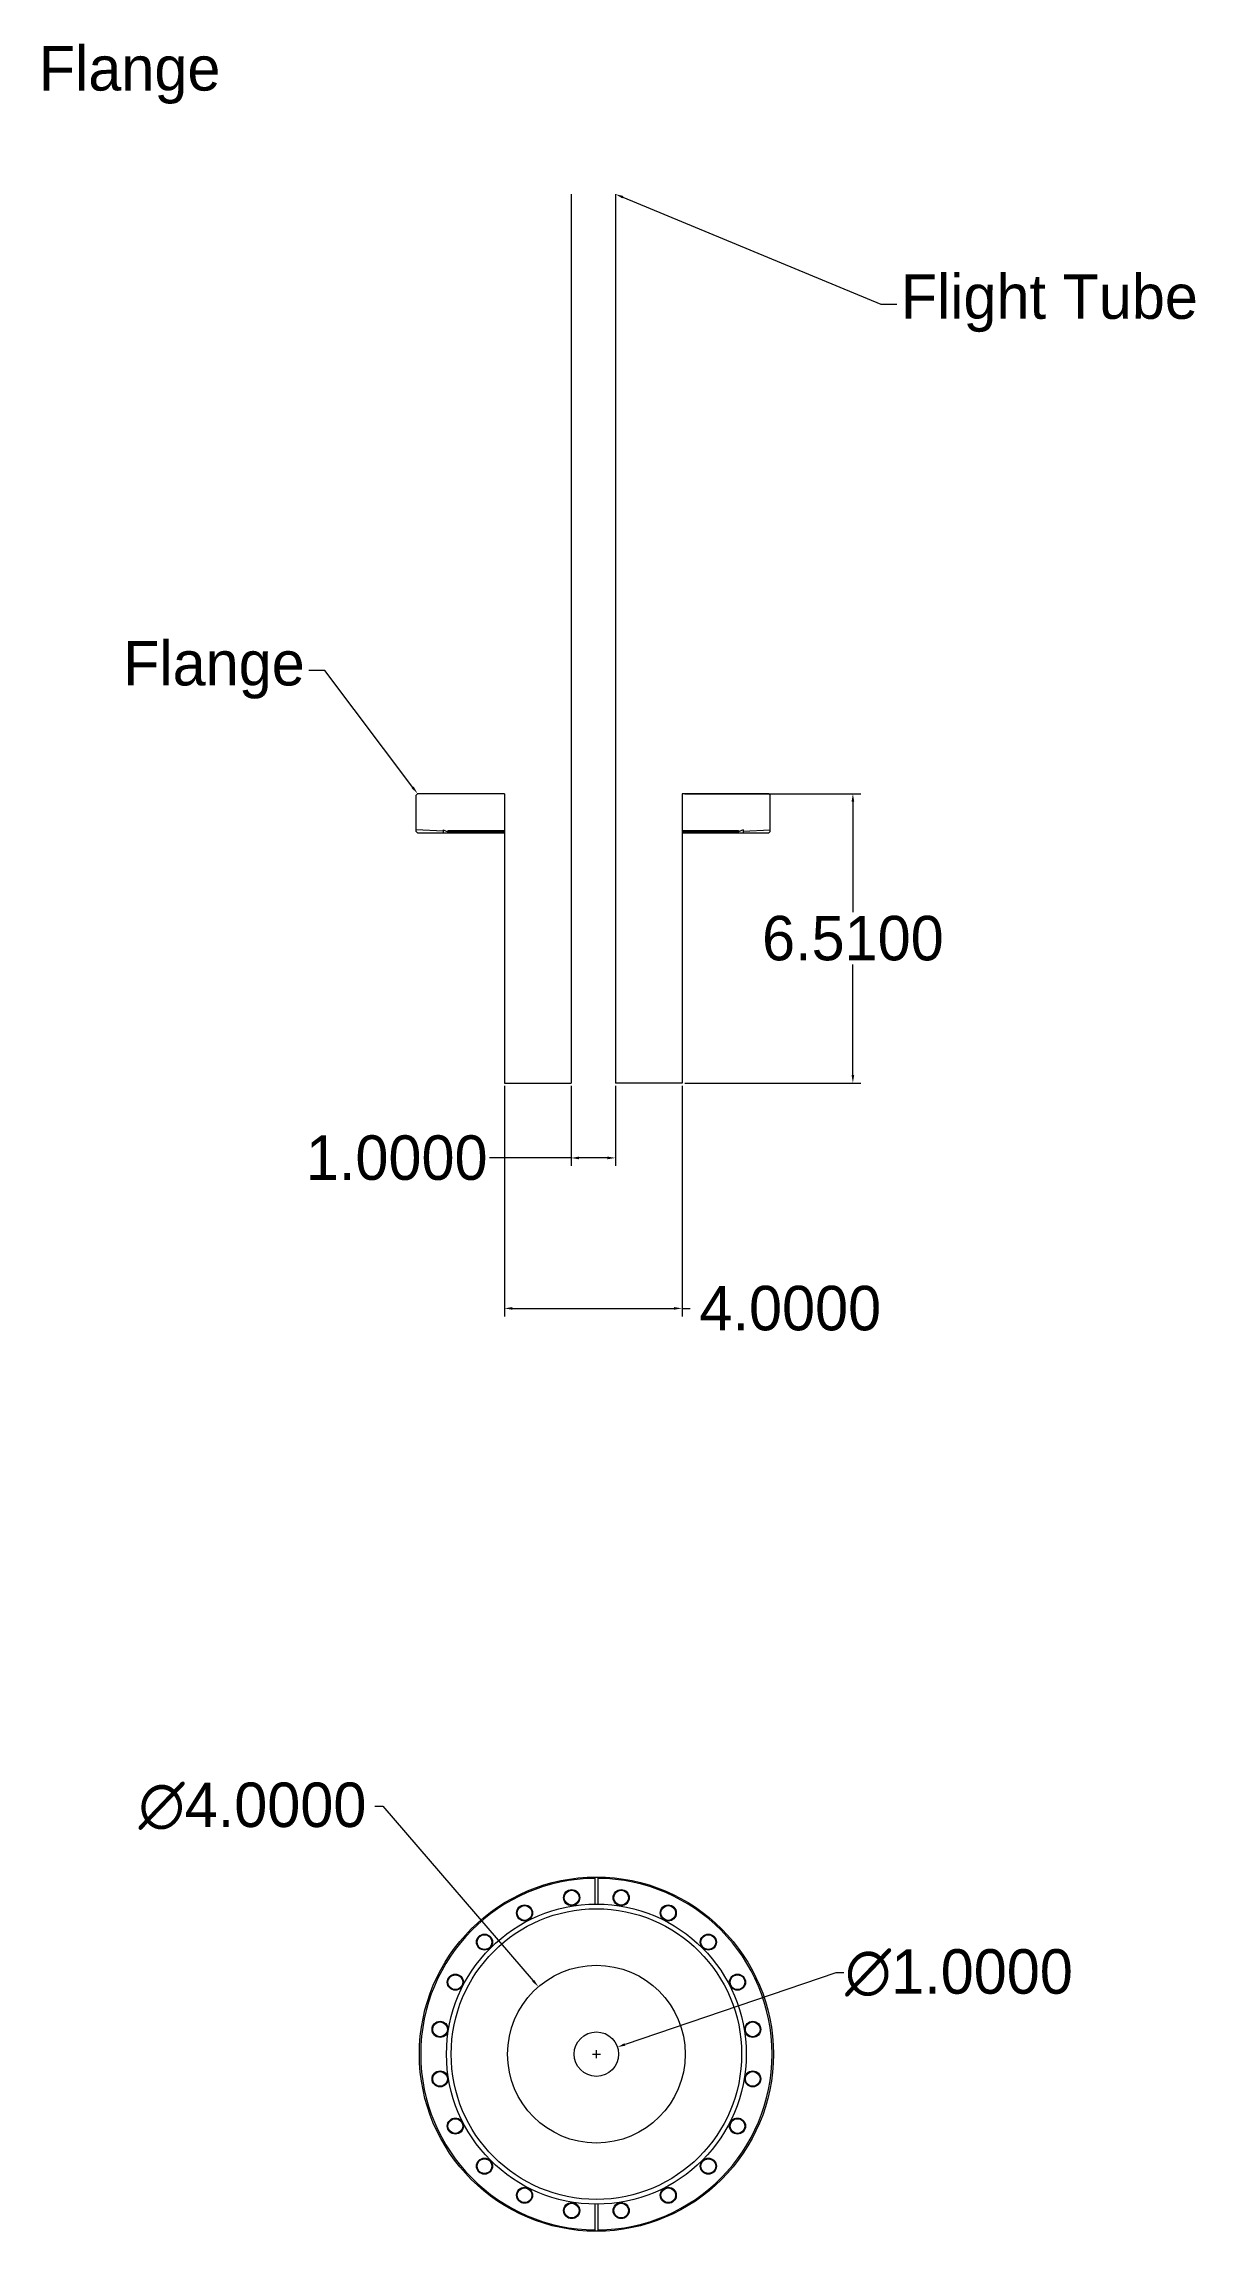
# Model space of a CAD drawing. Header units: inches. Extents: x -25 to 257, y -83 to 99.
# Drawn here: x 20.06 to 45.98, y 2.91 to 52.13 of the extents above; entities that cross this region are included whole.
import ezdxf
from ezdxf import colors
from ezdxf.entities.mleader import LeaderData, LeaderLine
from ezdxf.math import Vec2, Vec3

# ---------------------------------------------------------------- set-up
doc = ezdxf.new("R2010")
doc.units = ezdxf.units.IN
doc.header["$MEASUREMENT"] = 0
doc.dimstyles.get("Standard").update_dxf_attribs({"dimtxt": 0.18, "dimasz": 0.18, "dimexe": 0.18, "dimexo": 0.0625, "dimgap": 0.09, "dimtad": 0, "dimtih": 1, "dimtoh": 1, "dimdec": 4, "dimzin": 0, "dimdsep": 46, "dimtxsty": 'Standard', "dimcen": 0.09, "dimadec": 0, "dimazin": 0, "dimtfac": 1, "dimtdec": 4, "dimtofl": 0, "dimtmove": 0, "dimatfit": 3, "dimfxl": 1, "dimtolj": 1, "dimtzin": 0, "dimarcsym": 0})

# ---------------------------------------------------------------- blocks, each defined once
blk = doc.blocks.new('*D20')
at = {"color": 0, "lineweight": -2, "transparency": 16777216}
for p, q in [((27.512, 12.476), (27.692, 12.476)), ((27.692, 12.476), (31.075, 8.55)), ((32.408, 6.899), (32.588, 6.899)), ((32.498, 6.809), (32.498, 6.989))]:
    blk.add_line(p, q, dxfattribs=at)
at = {"color": 0, "transparency": 16777216}
blk.add_solid([(31.098, 8.57), (31.052, 8.531), (31.192, 8.414)], dxfattribs=at)
at = {"layer": 'DEFPOINTS', "color": 0, "transparency": 16777216}
for p in [(31.192, 8.414), (33.804, 5.384)]:
    blk.add_point(p, dxfattribs=at)
at = {"color": 0, "transparency": 16777216, "insert": (24.756, 12.476), "char_height": 0.18, "attachment_point": 5}
blk.add_mtext('\\A1;{\\H5.5556x;∅4.0000}', dxfattribs=at)
blk = doc.blocks.new('*D21')
at = {"color": 0, "lineweight": -2, "transparency": 16777216}
for p, q in [((37.891, 8.726), (33.142, 7.117)), ((38.071, 8.726), (37.891, 8.726)), ((32.408, 6.899), (32.588, 6.899)), ((32.498, 6.809), (32.498, 6.989))]:
    blk.add_line(p, q, dxfattribs=at)
at = {"color": 0, "transparency": 16777216}
blk.add_solid([(33.132, 7.145), (33.152, 7.088), (32.972, 7.059)], dxfattribs=at)
at = {"layer": 'DEFPOINTS', "color": 0, "transparency": 16777216}
for p in [(32.972, 7.059), (32.024, 6.738)]:
    blk.add_point(p, dxfattribs=at)
at = {"color": 0, "transparency": 16777216, "insert": (40.661, 8.726), "char_height": 0.18, "attachment_point": 5}
blk.add_mtext('\\A1;{\\H5.5556x;∅1.0000}', dxfattribs=at)
blk = doc.blocks.new('*D22')
at = {"color": 0, "lineweight": -2, "transparency": 16777216}
for p, q in [((34.489, 35.256), (38.452, 35.256)), ((38.272, 35.076), (38.272, 32.591)), ((38.272, 28.926), (38.272, 31.411)), ((34.489, 28.746), (38.452, 28.746))]:
    blk.add_line(p, q, dxfattribs=at)
at = {"color": 0, "transparency": 16777216}
for points in [[(38.242, 35.076), (38.302, 35.076), (38.272, 35.256)], [(38.242, 28.926), (38.302, 28.926), (38.272, 28.746)]]:
    blk.add_solid(points, dxfattribs=at)
at = {"layer": 'DEFPOINTS', "color": 0, "transparency": 16777216}
for p in [(34.426, 35.256), (34.426, 28.746), (38.272, 28.746)]:
    blk.add_point(p, dxfattribs=at)
at = {"color": 0, "transparency": 16777216, "insert": (38.272, 32.001), "char_height": 0.18, "attachment_point": 5}
blk.add_mtext('\\A1;{\\H5.5556x;6.5100}', dxfattribs=at)
blk = doc.blocks.new('*D23')
at = {"color": 0, "lineweight": -2, "transparency": 16777216}
for p, q in [((30.426, 28.683), (30.426, 23.497)), ((34.426, 28.683), (34.426, 23.497)), ((30.606, 23.677), (34.246, 23.677)), ((34.426, 23.677), (34.606, 23.677))]:
    blk.add_line(p, q, dxfattribs=at)
at = {"color": 0, "transparency": 16777216}
for points in [[(30.606, 23.707), (30.606, 23.647), (30.426, 23.677)], [(34.246, 23.707), (34.246, 23.647), (34.426, 23.677)]]:
    blk.add_solid(points, dxfattribs=at)
at = {"layer": 'DEFPOINTS', "color": 0, "transparency": 16777216}
for p in [(30.426, 28.746), (34.426, 28.746), (34.426, 23.677)]:
    blk.add_point(p, dxfattribs=at)
at = {"color": 0, "transparency": 16777216, "insert": (36.863, 23.677), "char_height": 0.18, "attachment_point": 5}
blk.add_mtext('\\A1;{\\H5.5556x;4.0000}', dxfattribs=at)
blk = doc.blocks.new('*D24')
at = {"color": 0, "lineweight": -2, "transparency": 16777216}
for p, q in [((31.926, 28.683), (31.926, 26.882)), ((32.926, 28.683), (32.926, 26.882)), ((31.926, 27.062), (30.092, 27.062)), ((32.746, 27.062), (32.106, 27.062))]:
    blk.add_line(p, q, dxfattribs=at)
at = {"color": 0, "transparency": 16777216}
for points in [[(32.106, 27.092), (32.106, 27.032), (31.926, 27.062)], [(32.746, 27.092), (32.746, 27.032), (32.926, 27.062)]]:
    blk.add_solid(points, dxfattribs=at)
at = {"layer": 'DEFPOINTS', "color": 0, "transparency": 16777216}
for p in [(31.926, 28.746), (32.926, 28.746), (32.926, 27.062)]:
    blk.add_point(p, dxfattribs=at)
at = {"color": 0, "transparency": 16777216, "insert": (28.002, 27.062), "char_height": 0.18, "attachment_point": 5}
blk.add_mtext('\\A1;{\\H5.5556x;1.0000}', dxfattribs=at)

msp = doc.modelspace()

# ---------------------------------------------------------------- linework, layer by layer
for p, q in [((31.92635, 48.74596), (31.92635, 28.74596)), ((32.92635, 48.74596), (32.92635, 28.74596)), ((30.42635, 35.25596), (30.42635, 28.74596)), ((34.42635, 35.25596), (34.42635, 28.74596)), ((30.42635, 28.74596), (31.92635, 28.74596)), ((34.42635, 28.74596), (32.92635, 28.74596))]:
    msp.add_line(p, q)
at = {"color": 7, "linetype": 'Continuous'}
for p, q in [((28.44135, 35.22596), (28.47135, 35.25596)), ((28.44135, 34.44597), (28.44135, 35.22596)), ((30.42635, 35.25596), (28.47135, 35.25596)), ((36.38135, 35.25596), (34.42635, 35.25596)), ((36.41135, 35.22596), (36.38135, 35.25596)), ((36.41135, 34.44597), (36.41135, 35.22596)), ((29.05135, 34.414), (28.44135, 34.44597)), ((28.44147, 34.40596), (28.44147, 34.44597)), ((28.44147, 34.40596), (28.47147, 34.37596)), ((28.47147, 34.37596), (30.42635, 34.37596)), ((29.05135, 34.44017), (29.05135, 34.414)), ((29.05135, 34.44017), (29.15635, 34.40196)), ((29.0515, 34.414), (29.0515, 34.37596)), ((29.15635, 34.42596), (29.15635, 34.40196)), ((29.15635, 34.42596), (30.42635, 34.42596)), ((29.15635, 34.40196), (30.42635, 34.40196)), ((34.42635, 34.42596), (35.69635, 34.42596)), ((34.42635, 34.40196), (35.69635, 34.40196)), ((34.42635, 34.37596), (36.38123, 34.37596)), ((35.80135, 34.44017), (35.69635, 34.40196)), ((35.69635, 34.42596), (35.69635, 34.40196)), ((35.80121, 34.414), (35.80121, 34.37596)), ((35.80135, 34.414), (36.41135, 34.44597)), ((35.80135, 34.44017), (35.80135, 34.414)), ((36.38123, 34.37596), (36.41123, 34.40596)), ((36.41123, 34.40596), (36.41123, 34.44597)), ((32.46671, 10.27354), (32.46671, 10.88356)), ((32.52921, 10.88356), (32.52921, 10.27354)), ((32.46671, 2.91381), (32.46671, 3.52383)), ((32.52921, 3.52383), (32.52921, 2.91381))]:
    msp.add_line(p, q, dxfattribs=at)
for centre, radius in [((32.49796, 6.89869), 3.985), ((31.94043, 10.41881), 0.181), ((31.94043, 10.41881), 0.166), ((33.0555, 10.41881), 0.181), ((33.0555, 10.41881), 0.166), ((32.49796, 6.89869), 3.375), ((32.49796, 6.89869), 3.27), ((30.87994, 10.07423), 0.181), ((30.87994, 10.07423), 0.166), ((34.11599, 10.07423), 0.181), ((34.11599, 10.07423), 0.166), ((29.97784, 9.41881), 0.181), ((29.97784, 9.41881), 0.166), ((35.01809, 9.41881), 0.181), ((35.01809, 9.41881), 0.166), ((29.32242, 8.51671), 0.181), ((29.32242, 8.51671), 0.166), ((35.67351, 8.51671), 0.181), ((35.67351, 8.51671), 0.166), ((28.97784, 7.45622), 0.181), ((28.97784, 7.45622), 0.166), ((36.01809, 7.45622), 0.181), ((36.01809, 7.45622), 0.166), ((28.97784, 6.34115), 0.181), ((28.97784, 6.34115), 0.166), ((36.01809, 6.34115), 0.181), ((36.01809, 6.34115), 0.166), ((29.32242, 5.28066), 0.181), ((29.32242, 5.28066), 0.166), ((35.67351, 5.28066), 0.181), ((35.67351, 5.28066), 0.166), ((29.97784, 4.37856), 0.181), ((29.97784, 4.37856), 0.166), ((35.01809, 4.37856), 0.181), ((35.01809, 4.37856), 0.166), ((30.87994, 3.72314), 0.181), ((30.87994, 3.72314), 0.166), ((31.94043, 3.37856), 0.181), ((31.94043, 3.37856), 0.166), ((33.0555, 3.37856), 0.181), ((33.0555, 3.37856), 0.166), ((34.11599, 3.72314), 0.181), ((34.11599, 3.72314), 0.166)]:
    msp.add_circle(centre, radius, dxfattribs=at)
for radius in [2, 0.5]:
    msp.add_circle((32.49796, 6.89869), radius)
for start, end in [(90.452721, 269.547279), (270.452721, 89.547279)]:
    msp.add_arc((32.49796, 6.89869), 3.955, start, end, dxfattribs=at)

# ---------------------------------------------------------------- texts
at = {"insert": (19.94533, 52.07646), "char_height": 1, "attachment_point": 1}
msp.add_mtext_dynamic_manual_height_columns('Flange', width=9.4732683, gutter_width=1, heights=[0], dxfattribs=at)

# ---------------------------------------------------------------- dimensions: what is measured, and where the dimension line sits
dim = msp.add_linear_dim(base=(38.27203, 28.74596), p1=(34.42635, 35.25596), p2=(34.42635, 28.74596), angle=90, text='{\\H5.5556x;<>}', dimstyle='Standard')
dim.commit()
dim.dimension.update_dxf_attribs({"geometry": '*D22', "text_midpoint": (38.27203, 32.00096)})
dim = msp.add_linear_dim(base=(32.92635, 27.06216), p1=(31.92635, 28.74596), p2=(32.92635, 28.74596), text='{\\H5.5556x;<>}', dimstyle='Standard')
dim.commit()
dim.dimension.update_dxf_attribs({"geometry": '*D24', "text_midpoint": (28.00211, 27.06216), "dimtype": 160})
dim = msp.add_linear_dim(base=(34.42635, 23.67742), p1=(30.42635, 28.74596), p2=(34.42635, 28.74596), text='{\\H5.5556x;<>}', dimstyle='Standard')
dim.commit()
dim.dimension.update_dxf_attribs({"geometry": '*D23', "text_midpoint": (36.86303, 23.67742)})
for p1, p2, picture, middle in [((33.80354, 5.3836), (31.19239, 8.41377), '*D20', (24.75554, 12.47559)), ((32.02441, 6.73823), (32.97152, 7.05914), '*D21', (40.66119, 8.72608))]:
    dim = msp.add_diameter_dim_2p(p1=p1, p2=p2, text='{\\H5.5556x;<>}', dimstyle='Standard')
    dim.commit()
    dim.dimension.update_dxf_attribs({"geometry": picture, "text_midpoint": middle, "dimtype": 163})

# ---------------------------------------------------------------- leaders
ml = msp.add_multileader_mtext('Standard')
ml.set_content('Flight Tube', color=256)
ml.set_leader_properties()
ml.build(insert=Vec2(0, 0))
ml.multileader.update_dxf_attribs({"dogleg_length": 0.36, "arrow_head_size": 0.18})
ctx = ml.context
ctx.base_point, ctx.char_height, ctx.arrow_head_size, ctx.landing_gap_size, ctx.plane_origin = Vec3(39.26038, 46.27438), 1, 0.18, 0.09, Vec3(32.92635, 48.74596)
notes = []
notes.append((ctx, [(0, (1, 1, 0), (38.90038, 46.27438), (1, 0), 0.36, [(0, [(32.92635, 48.74596)], 0, [])])]))
ctx.mtext.insert, ctx.mtext.flow_direction = Vec3(39.35038, 46.94104), 5
ml = msp.add_multileader_mtext('Standard')
ml.set_content('Flange', color=256)
ml.set_leader_properties()
ml.build(insert=Vec2(0, 0))
ml.multileader.update_dxf_attribs({"dogleg_length": 0.36, "arrow_head_size": 0.18})
ctx = ml.context
ctx.base_point, ctx.char_height, ctx.arrow_head_size, ctx.landing_gap_size, ctx.plane_origin = Vec3(20.67581, 38.02576), 1, 0.18, 0.09, Vec3(28.47135, 35.25596)
ctx.text_align_type = 2
notes.append((ctx, [(0, (1, 1, 0), (26.38248, 38.02576), (-1, 0), 0.36, [(0, [(28.47135, 35.25596)], 0, [])])]))
ctx.mtext.insert, ctx.mtext.alignment, ctx.mtext.flow_direction = Vec3(25.93248, 38.69243), 3, 5
for ctx, leaders in notes:
    for number, flags, end, landing, length, lines in leaders:
        leader = LeaderData()
        leader.index, (leader.has_last_leader_line, leader.has_dogleg_vector, leader.attachment_direction) = number, flags
        leader.last_leader_point, leader.dogleg_vector, leader.dogleg_length = Vec3(end), Vec3(landing), length
        for number, points, colour, breaks in lines:
            line = LeaderLine()
            line.index, line.vertices, line.color, line.breaks = number, Vec3.list(points), colors.encode_raw_color(colour), breaks
            leader.lines.append(line)
        ctx.leaders.append(leader)

doc.saveas('drawing.dxf')
